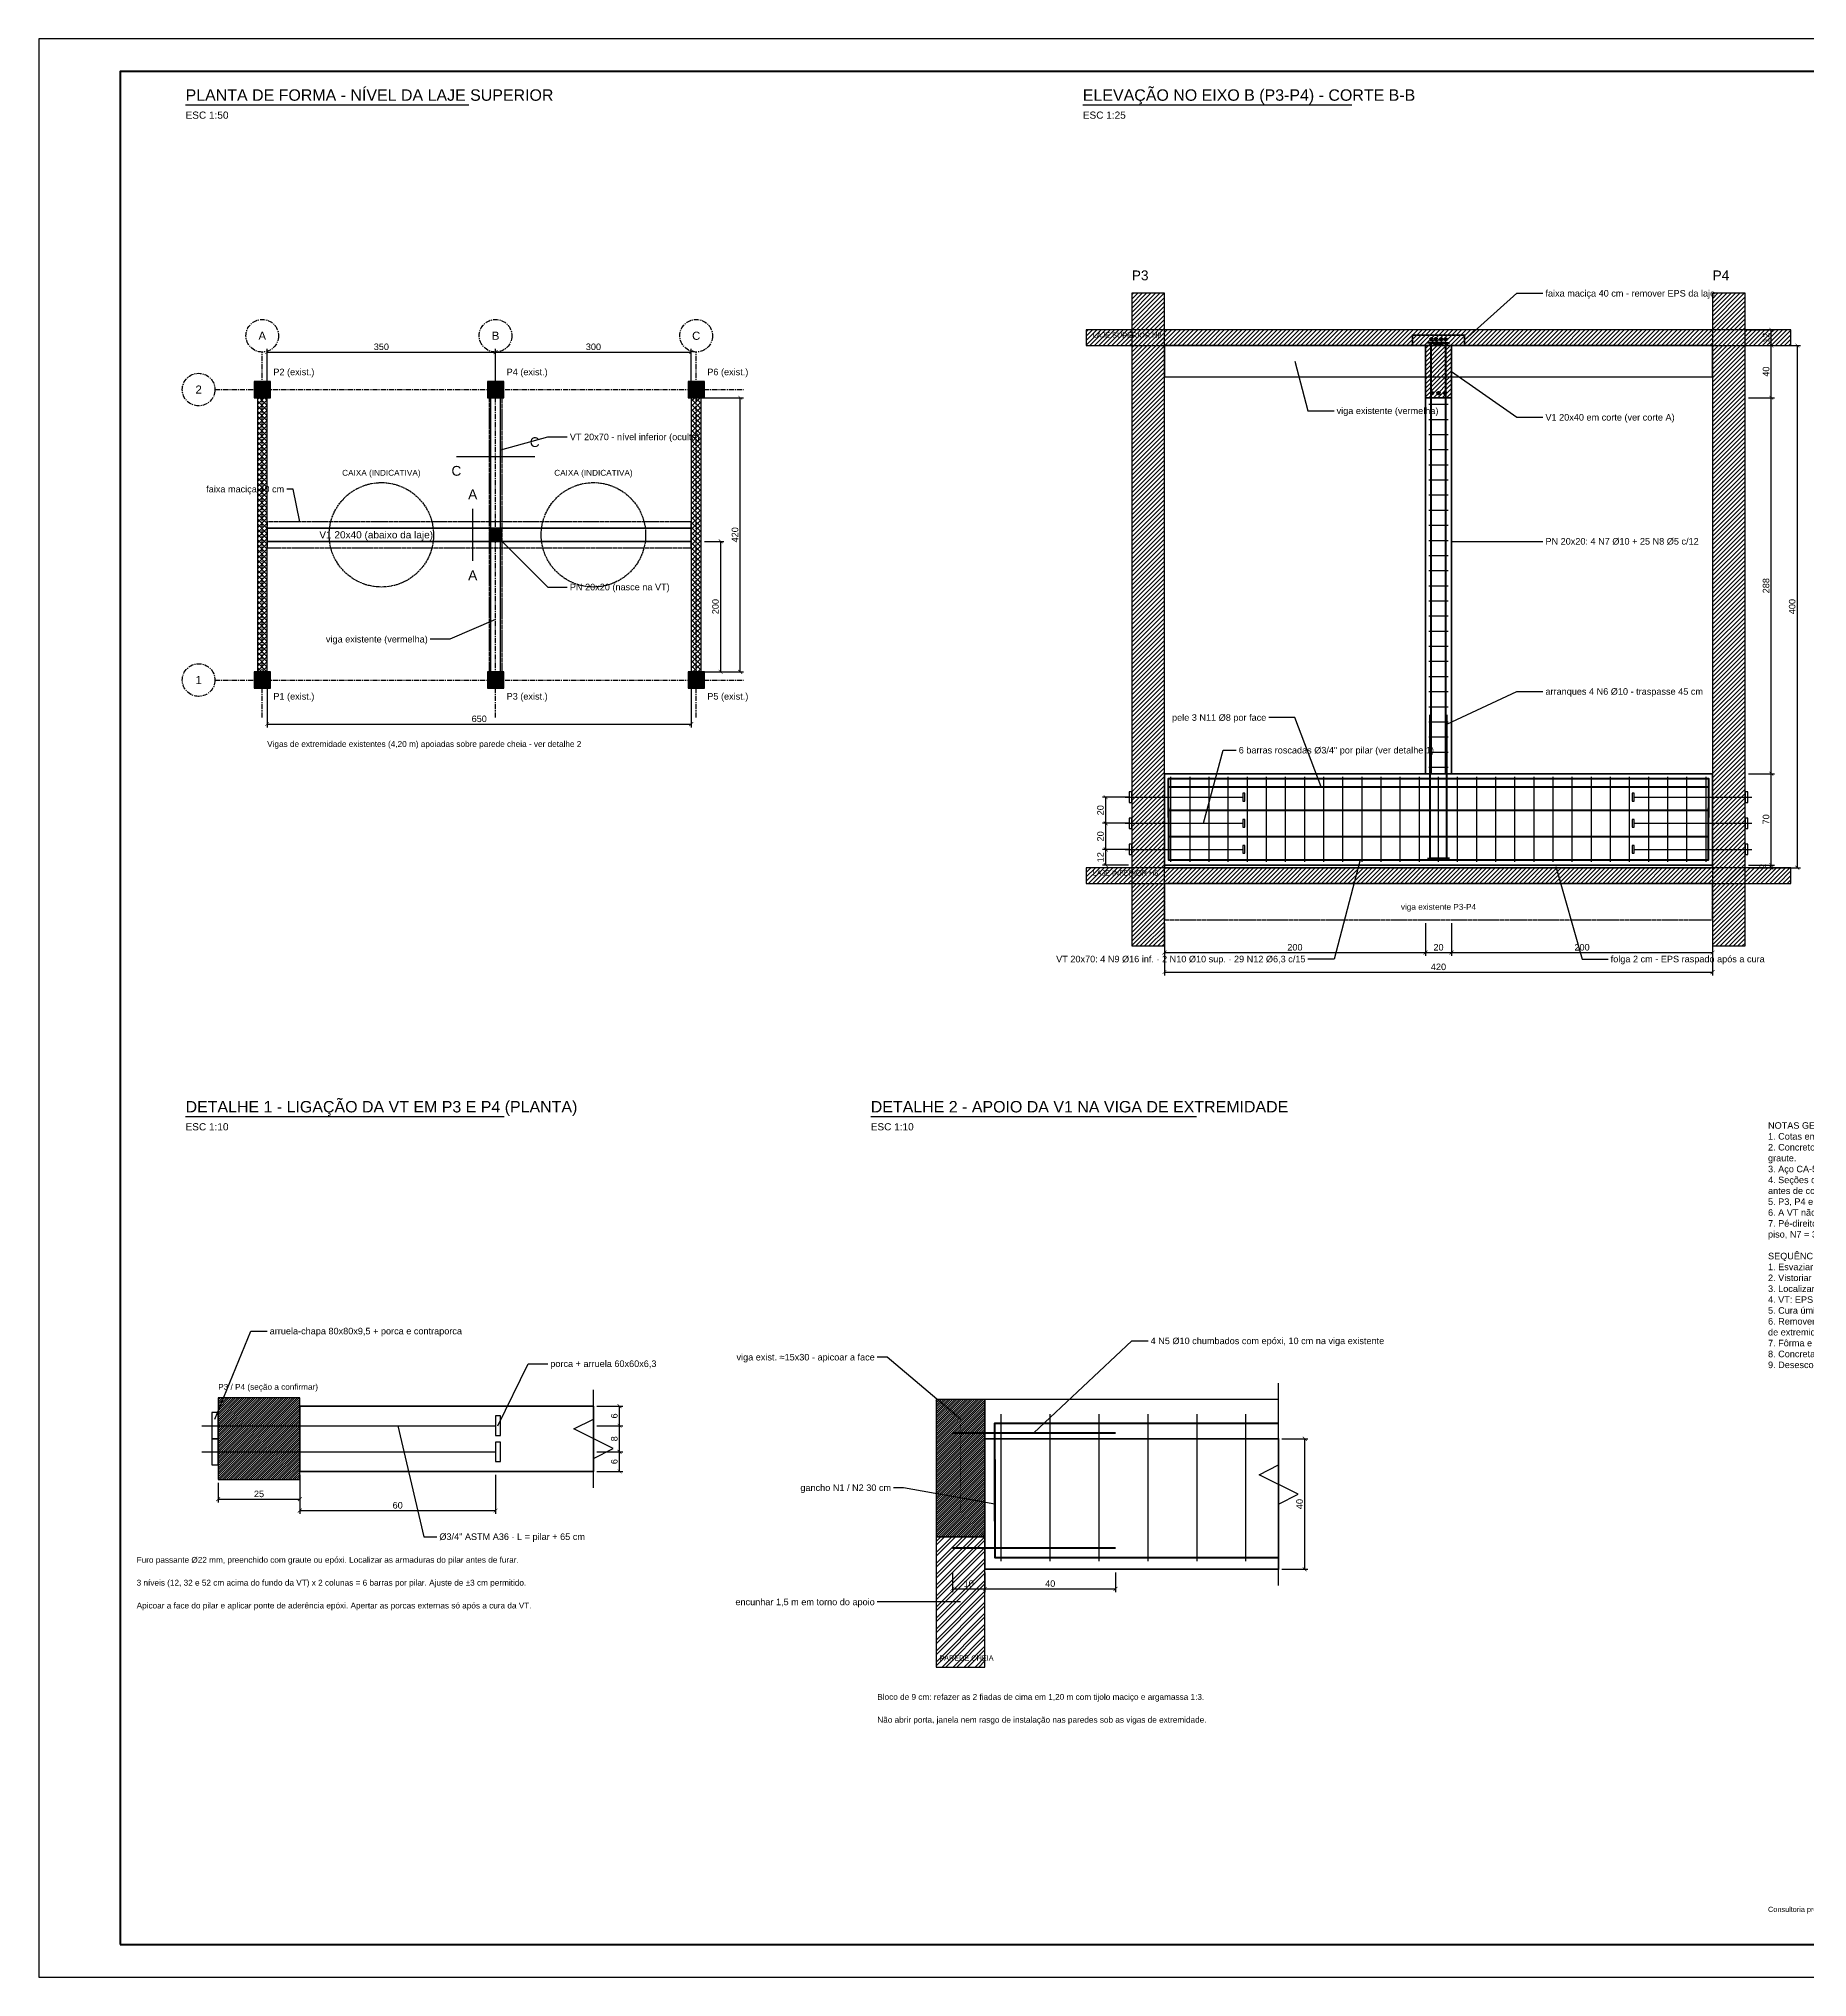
# Model space of a CAD drawing. Header units: millimetres. Extents: x 0 to 1741, y 0 to 594.
# Drawn here: x 0 to 542, y 0 to 594 of the extents above; entities that cross this region are included whole.
import ezdxf
from ezdxf.enums import TextEntityAlignment as Align

# ---------------------------------------------------------------- set-up
doc = ezdxf.new("R2010")
doc.units = ezdxf.units.MM
doc.header["$LTSCALE"] = 0.5
doc.linetypes.add('CENTER', pattern=[5.08, 3.175, -0.635, 0.635, -0.635])
doc.linetypes.add('DASHED', pattern=[1.524, 1.27, -0.254])
for name, color, linetype in [('ALVENARIA', 8, 'Continuous'), ('BARRA_ROSCADA', 5, 'Continuous'), ('CARIMBO', 7, 'Continuous'), ('CORTE', 5, 'Continuous'), ('COTA', 4, 'Continuous'), ('EIXO', 2, 'CENTER'), ('EPS', 30, 'DASHED'), ('ESTRIBO', 6, 'Continuous'), ('EXIST_OCULTO', 8, 'DASHED'), ('EXISTENTE', 8, 'Continuous'), ('HACH_NOVA', 3, 'Continuous'), ('HACHURA', 252, 'Continuous'), ('TEXTO', 7, 'Continuous'), ('TITULO', 7, 'Continuous')]:
    doc.layers.add(name, color=color, linetype=linetype)
for name, color, linetype, lineweight in [('ARMADURA', 1, 'Continuous', 50), ('FORMA_NOVA', 3, 'Continuous', 35), ('MOLDURA', 7, 'Continuous', 70)]:
    doc.layers.add(name, color=color, linetype=linetype, lineweight=lineweight)
doc.styles.add('EST', font='arial.ttf')
doc.dimstyles.new('EST', dxfattribs={"dimtxt": 2, "dimasz": 1.2, "dimexe": 1, "dimexo": 1, "dimgap": 0.6, "dimtad": 1, "dimdec": 0, "dimtxsty": 'EST', "dimblk": 'ARCHTICK', "dimcen": 2.5, "dimclrd": 4, "dimclre": 4, "dimclrt": 7, "dimazin": 3, "dimtfac": 1, "dimtmove": 0, "dimatfit": 3})

# ---------------------------------------------------------------- blocks, each defined once
blk = doc.blocks.new('_ARCHTICK')
at = {"color": 0, "linetype": 'BYBLOCK', "const_width": 0.15}
blk.add_lwpolyline([(-0.5, -0.5), (0.5, 0.5)], dxfattribs=at)

msp = doc.modelspace()

# ---------------------------------------------------------------- hatches: boundary and pattern name
at = {"layer": 'ARMADURA'}
h = msp.add_hatch(color=256, dxfattribs=at)
h.dxf.hatch_style = 1
edge = h.paths.add_edge_path()
edge.add_arc((426.8, 501.92), 0.4, 0, 360)
h = msp.add_hatch(color=256, dxfattribs=at)
h.dxf.hatch_style = 1
edge = h.paths.add_edge_path()
edge.add_arc((428.2, 501.92), 0.4, 0, 360)
h = msp.add_hatch(color=256, dxfattribs=at)
h.dxf.hatch_style = 1
edge = h.paths.add_edge_path()
edge.add_arc((428.2, 500.64), 0.4, 0, 360)
h = msp.add_hatch(color=256, dxfattribs=at)
h.dxf.hatch_style = 1
edge = h.paths.add_edge_path()
edge.add_arc((429.8, 501.92), 0.4, 0, 360)
h = msp.add_hatch(color=256, dxfattribs=at)
h.dxf.hatch_style = 1
edge = h.paths.add_edge_path()
edge.add_arc((429.8, 500.64), 0.4, 0, 360)
h = msp.add_hatch(color=256, dxfattribs=at)
h.dxf.hatch_style = 1
edge = h.paths.add_edge_path()
edge.add_arc((431.2, 501.92), 0.4, 0, 360)
h = msp.add_hatch(color=256, dxfattribs=at)
h.dxf.hatch_style = 1
edge = h.paths.add_edge_path()
edge.add_arc((427, 485.44), 0.4, 0, 360)
h = msp.add_hatch(color=256, dxfattribs=at)
h.dxf.hatch_style = 1
edge = h.paths.add_edge_path()
edge.add_arc((429, 485.44), 0.4, 0, 360)
h = msp.add_hatch(color=256, dxfattribs=at)
h.dxf.hatch_style = 1
edge = h.paths.add_edge_path()
edge.add_arc((431, 485.44), 0.4, 0, 360)
at = {"layer": 'HACH_NOVA'}
h = msp.add_hatch(dxfattribs=at)
h.set_pattern_fill('ANSI31', scale=0.3)
h.paths.add_polyline_path([(425, 484), (433, 484), (433, 500), (425, 500)])
h = msp.add_hatch(color=3, dxfattribs=at)
h.dxf.hatch_style = 1
h.paths.add_polyline_path([(138, 440), (142, 440), (142, 444), (138, 444)])
at = {"layer": 'HACHURA'}
h = msp.add_hatch(dxfattribs=at)
h.set_pattern_fill('ANSI31', scale=0.3)
h.paths.add_polyline_path([(335, 316), (345, 316), (345, 516), (335, 516)])
h = msp.add_hatch(dxfattribs=at)
h.set_pattern_fill('ANSI31', scale=0.3)
h.paths.add_polyline_path([(513, 316), (523, 316), (523, 516), (513, 516)])
h = msp.add_hatch(dxfattribs=at)
h.set_pattern_fill('ANSI31', scale=0.3)
h.paths.add_polyline_path([(321, 500), (537, 500), (537, 504.8), (321, 504.8)])
h = msp.add_hatch(color=8, dxfattribs=at)
h.dxf.hatch_style = 1
h.paths.add_polyline_path([(66, 484), (71, 484), (71, 489), (66, 489)])
h = msp.add_hatch(color=8, dxfattribs=at)
h.dxf.hatch_style = 1
h.paths.add_polyline_path([(137.5, 484), (142.5, 484), (142.5, 489), (137.5, 489)])
h = msp.add_hatch(color=8, dxfattribs=at)
h.dxf.hatch_style = 1
h.paths.add_polyline_path([(199, 484), (204, 484), (204, 489), (199, 489)])
h = msp.add_hatch(dxfattribs=at)
h.set_pattern_fill('ANSI37', scale=0.35)
h.paths.add_polyline_path([(67, 400), (70, 400), (70, 484), (67, 484)])
h = msp.add_hatch(dxfattribs=at)
h.set_pattern_fill('ANSI37', scale=0.35)
h.paths.add_polyline_path([(200, 400), (203, 400), (203, 484), (200, 484)])
h = msp.add_hatch(color=8, dxfattribs=at)
h.dxf.hatch_style = 1
h.paths.add_polyline_path([(66, 395), (71, 395), (71, 400), (66, 400)])
h = msp.add_hatch(color=8, dxfattribs=at)
h.dxf.hatch_style = 1
h.paths.add_polyline_path([(137.5, 395), (142.5, 395), (142.5, 400), (137.5, 400)])
h = msp.add_hatch(color=8, dxfattribs=at)
h.dxf.hatch_style = 1
h.paths.add_polyline_path([(199, 395), (204, 395), (204, 400), (199, 400)])
h = msp.add_hatch(dxfattribs=at)
h.set_pattern_fill('ANSI31', scale=0.3)
h.paths.add_polyline_path([(321, 335.2), (537, 335.2), (537, 340), (321, 340)])
h = msp.add_hatch(dxfattribs=at)
h.set_pattern_fill('ANSI31', scale=0.15)
h.paths.add_polyline_path([(55, 152.5), (80, 152.5), (80, 177.5), (55, 177.5)])
h = msp.add_hatch(dxfattribs=at)
h.set_pattern_fill('ANSI31', scale=0.15)
h.paths.add_polyline_path([(275, 135), (290, 135), (290, 177), (275, 177)])
h = msp.add_hatch(dxfattribs=at)
h.set_pattern_fill('ANSI32', scale=0.25)
h.paths.add_polyline_path([(275, 95), (290, 95), (290, 135), (275, 135)])

# ---------------------------------------------------------------- linework, layer by layer
at = {"layer": 'ALVENARIA'}
msp.add_lwpolyline([(275, 95), (290, 95), (290, 135), (275, 135)], close=True, dxfattribs=at)
at = {"layer": 'ARMADURA'}
for points in [[(431.2, 368.8), (431.2, 500.8), (425.6, 500.8)], [(426.8, 368.8), (426.8, 500.8), (432.4, 500.8)], [(425.6, 342.8), (431.6, 342.8), (431.6, 386.8)], [(432.4, 342.8), (426.4, 342.8), (426.4, 386.8)], [(346.2, 355.36), (346.2, 367.36), (511.8, 367.36), (511.8, 355.36)], [(346.2, 364.8), (511.8, 364.8)], [(346.2, 358.36), (346.2, 342.36), (511.8, 342.36), (511.8, 358.36)], [(346.2, 357.6), (511.8, 357.6)], [(346.2, 349.6), (511.8, 349.6)], [(280, 166.8), (330, 166.8)], [(293, 139.8), (293, 169.8), (380, 169.8)], [(293, 158.6), (293, 128.6), (380, 128.6)], [(280, 131.6), (330, 131.6)]]:
    msp.add_lwpolyline(points, dxfattribs=at)
for centre in [(426.8, 501.92), (428.2, 501.92), (428.2, 500.64), (429.8, 501.92), (429.8, 500.64), (431.2, 501.92), (427, 485.44), (429, 485.44), (431, 485.44)]:
    msp.add_circle(centre, 0.4, dxfattribs=at)
at = {"layer": 'BARRA_ROSCADA'}
for points in [[(334.2, 360), (335, 360), (335, 363.2), (334.2, 363.2)], [(369, 360.4), (369.6, 360.4), (369.6, 362.8), (369, 362.8)], [(488.4, 360.4), (489, 360.4), (489, 362.8), (488.4, 362.8)], [(523, 360), (523.8, 360), (523.8, 363.2), (523, 363.2)], [(334.2, 352), (335, 352), (335, 355.2), (334.2, 355.2)], [(369, 352.4), (369.6, 352.4), (369.6, 354.8), (369, 354.8)], [(488.4, 352.4), (489, 352.4), (489, 354.8), (488.4, 354.8)], [(523, 352), (523.8, 352), (523.8, 355.2), (523, 355.2)], [(334.2, 344), (335, 344), (335, 347.2), (334.2, 347.2)], [(369, 344.4), (369.6, 344.4), (369.6, 346.8), (369, 346.8)], [(488.4, 344.4), (489, 344.4), (489, 346.8), (488.4, 346.8)], [(523, 344), (523.8, 344), (523.8, 347.2), (523, 347.2)], [(53, 165), (55, 165), (55, 173), (53, 173)], [(140, 166), (141.5, 166), (141.5, 172), (140, 172)], [(53, 157), (55, 157), (55, 165), (53, 165)], [(140, 158), (141.5, 158), (141.5, 164), (140, 164)]]:
    msp.add_lwpolyline(points, close=True, dxfattribs=at)
for points in [[(333, 361.6), (369, 361.6)], [(489, 361.6), (525, 361.6)], [(333, 353.6), (369, 353.6)], [(489, 353.6), (525, 353.6)], [(333, 345.6), (369, 345.6)], [(489, 345.6), (525, 345.6)], [(50, 169), (140, 169)], [(50, 161), (140, 161)]]:
    msp.add_lwpolyline(points, dxfattribs=at)
at = {"layer": 'CARIMBO'}
msp.add_lwpolyline([(0, 0), (841, 0), (841, 594), (0, 594)], close=True, dxfattribs=at)
at = {"layer": 'CORTE'}
for points in [[(128, 466), (152, 466)], [(133, 434), (133, 450)]]:
    msp.add_lwpolyline(points, dxfattribs=at)
at = {"layer": 'EIXO'}
for points in [[(68.5, 386), (68.5, 498)], [(140, 386), (140, 498)], [(201.5, 386), (201.5, 498)], [(54, 486.5), (216, 486.5)], [(54, 397.5), (216, 397.5)]]:
    msp.add_lwpolyline(points, dxfattribs=at)
for centre in [(68.5, 503), (140, 503), (201.5, 503), (49, 486.5), (49, 397.5)]:
    msp.add_circle(centre, 5, dxfattribs=at)
at = {"layer": 'EPS'}
for points in [[(70, 438), (200, 438), (200, 446), (70, 446)], [(345, 340), (513, 340), (513, 340.8), (345, 340.8)]]:
    msp.add_lwpolyline(points, close=True, dxfattribs=at)
at = {"layer": 'ESTRIBO'}
for points in [[(426, 482), (432, 482)], [(426, 477.37), (432, 477.37)], [(426, 472.73), (432, 472.73)], [(426, 468.1), (432, 468.1)], [(426, 463.47), (432, 463.47)], [(426, 458.83), (432, 458.83)], [(426, 454.2), (432, 454.2)], [(426, 449.57), (432, 449.57)], [(426, 444.93), (432, 444.93)], [(426, 440.3), (432, 440.3)], [(426, 435.67), (432, 435.67)], [(426, 431.03), (432, 431.03)], [(426, 426.4), (432, 426.4)], [(426, 421.77), (432, 421.77)], [(426, 417.13), (432, 417.13)], [(426, 412.5), (432, 412.5)], [(426, 407.87), (432, 407.87)], [(426, 403.23), (432, 403.23)], [(426, 398.6), (432, 398.6)], [(426, 393.97), (432, 393.97)], [(426, 389.33), (432, 389.33)], [(426, 384.7), (432, 384.7)], [(426, 380.07), (432, 380.07)], [(426, 375.43), (432, 375.43)], [(426, 370.8), (432, 370.8)], [(347, 341.8), (347, 367.8)], [(352.86, 341.8), (352.86, 367.8)], [(358.71, 341.8), (358.71, 367.8)], [(364.57, 341.8), (364.57, 367.8)], [(370.43, 341.8), (370.43, 367.8)], [(376.29, 341.8), (376.29, 367.8)], [(382.14, 341.8), (382.14, 367.8)], [(388, 341.8), (388, 367.8)], [(393.86, 341.8), (393.86, 367.8)], [(399.71, 341.8), (399.71, 367.8)], [(405.57, 341.8), (405.57, 367.8)], [(411.43, 341.8), (411.43, 367.8)], [(417.29, 341.8), (417.29, 367.8)], [(423.14, 341.8), (423.14, 367.8)], [(429, 341.8), (429, 367.8)], [(434.86, 341.8), (434.86, 367.8)], [(440.71, 341.8), (440.71, 367.8)], [(446.57, 341.8), (446.57, 367.8)], [(452.43, 341.8), (452.43, 367.8)], [(458.29, 341.8), (458.29, 367.8)], [(464.14, 341.8), (464.14, 367.8)], [(470, 341.8), (470, 367.8)], [(475.86, 341.8), (475.86, 367.8)], [(481.71, 341.8), (481.71, 367.8)], [(487.57, 341.8), (487.57, 367.8)], [(493.43, 341.8), (493.43, 367.8)], [(499.29, 341.8), (499.29, 367.8)], [(505.14, 341.8), (505.14, 367.8)], [(511, 341.8), (511, 367.8)], [(295, 127.5), (295, 172.5)], [(310, 127.5), (310, 172.5)], [(325, 127.5), (325, 172.5)], [(340, 127.5), (340, 172.5)], [(355, 127.5), (355, 172.5)], [(370, 127.5), (370, 172.5)]]:
    msp.add_lwpolyline(points, dxfattribs=at)
at = {"layer": 'EXIST_OCULTO'}
for points in [[(138, 400), (142, 400), (142, 484), (138, 484)], [(345, 324), (513, 324), (513, 335.2), (345, 335.2)]]:
    msp.add_lwpolyline(points, close=True, dxfattribs=at)
for centre in [(105, 442), (170, 442)]:
    msp.add_circle(centre, 16, dxfattribs=at)
at = {"layer": 'EXISTENTE'}
for points in [[(335, 316), (345, 316), (345, 516), (335, 516)], [(513, 316), (523, 316), (523, 516), (513, 516)], [(321, 500), (537, 500), (537, 504.8), (321, 504.8)], [(345, 490.4), (513, 490.4), (513, 500), (345, 500)], [(66, 484), (71, 484), (71, 489), (66, 489)], [(137.5, 484), (142.5, 484), (142.5, 489), (137.5, 489)], [(199, 484), (204, 484), (204, 489), (199, 489)], [(67, 400), (70, 400), (70, 484), (67, 484)], [(138.5, 400), (141.5, 400), (141.5, 484), (138.5, 484)], [(200, 400), (203, 400), (203, 484), (200, 484)], [(66, 395), (71, 395), (71, 400), (66, 400)], [(137.5, 395), (142.5, 395), (142.5, 400), (137.5, 400)], [(199, 395), (204, 395), (204, 400), (199, 400)], [(321, 335.2), (537, 335.2), (537, 340), (321, 340)], [(55, 152.5), (80, 152.5), (80, 177.5), (55, 177.5)], [(275, 135), (290, 135), (290, 177), (275, 177)], [(290, 165), (380, 165), (380, 177), (290, 177)]]:
    msp.add_lwpolyline(points, close=True, dxfattribs=at)
for points in [[(170, 150), (170, 159), (176, 162), (164, 168), (170, 171), (170, 180)], [(380, 120), (380, 145), (386, 148), (374, 154), (380, 157), (380, 182)]]:
    msp.add_lwpolyline(points, dxfattribs=at)
at = {"layer": 'FORMA_NOVA'}
for points in [[(421, 500), (437, 500), (437, 503.2), (421, 503.2)], [(425, 484), (433, 484), (433, 500), (425, 500)], [(425, 368.8), (433, 368.8), (433, 484), (425, 484)], [(70, 440), (200, 440), (200, 444), (70, 444)], [(345, 340.8), (513, 340.8), (513, 368.8), (345, 368.8)], [(80, 155), (170, 155), (170, 175), (80, 175)], [(290, 125), (380, 125), (380, 165), (290, 165)]]:
    msp.add_lwpolyline(points, close=True, dxfattribs=at)
at = {"layer": 'MOLDURA'}
msp.add_lwpolyline([(25, 10), (831, 10), (831, 584), (25, 584)], close=True, dxfattribs=at)
at = {"layer": 'TEXTO'}
for points in [[(437, 501.6), (453, 516), (461, 516)], [(385, 495.2), (389, 480), (397, 480)], [(433, 492), (453, 478), (461, 478)], [(141.6, 468), (156, 472), (162, 472)], [(80, 446), (78, 456), (76, 456)], [(140, 442), (156, 426), (162, 426)], [(433, 440), (453, 440), (461, 440)], [(140, 416), (126, 410), (120, 410)], [(431.6, 384), (453, 394), (461, 394)], [(393, 364.8), (385, 386), (377, 386)], [(357, 353.6), (363, 376), (367, 376)], [(405, 342.36), (397, 312), (389, 312)], [(465, 340.4), (473, 312), (481, 312)], [(54, 171), (65, 198), (70, 198)], [(305, 166.8), (335, 195), (340, 195)], [(140.7, 169), (150, 188), (156, 188)], [(282.5, 171), (260, 190), (257, 190)], [(110, 169), (118, 135), (122, 135)], [(293, 145), (265, 150), (262, 150)], [(282.5, 115), (260, 115), (257, 115)]]:
    msp.add_lwpolyline(points, dxfattribs=at)
at = {"layer": 'TITULO'}
for p, q in [((45, 573.8), (131.8, 573.8)), ((320, 573.8), (402.46, 573.8)), ((45, 263.8), (142.65, 263.8)), ((255, 263.8), (354.82, 263.8))]:
    msp.add_line(p, q, dxfattribs=at)

# ---------------------------------------------------------------- texts
at = {"layer": 'CORTE', "style": 'EST'}
for s, p in [('C', (152, 470.4)), ('C', (128, 461.6)), ('A', (133, 454.4)), ('A', (133, 429.6))]:
    msp.add_text(s, height=3, dxfattribs=at).set_placement(p, align=Align.MIDDLE_CENTER)
at = {"layer": 'TEXTO', "style": 'EST'}
for s, height, p in [('ESC 1:50', 2.2, (45, 569.5)), ('ESC 1:25', 2.2, (320, 569.5)), ('P3', 3, (335, 520)), ('P4', 3, (513, 520)), ('LAJE SUPERIOR H8', 1.6, (323, 502.4)), ('P2 (exist.)', 2, (71.9, 490.9)), ('P4 (exist.)', 2, (143.4, 490.9)), ('P6 (exist.)', 2, (204.9, 490.9)), ('P1 (exist.)', 2, (71.9, 391.5)), ('P3 (exist.)', 2, (143.4, 391.5)), ('P5 (exist.)', 2, (204.9, 391.5)), ('Vigas de extremidade existentes (4,20 m) apoiadas sobre parede cheia - ver detalhe 2', 1.8, (70, 377)), ('LAJE INFERIOR H8', 1.6, (323, 337.6)), ('ESC 1:10', 2.2, (45, 259.5)), ('ESC 1:10', 2.2, (255, 259.5)), ('P3 / P4 (seção a confirmar)', 1.8, (55, 180)), ('Furo passante Ø22 mm, preenchido com graute ou epóxi. Localizar as armaduras do pilar antes de furar.', 1.8, (30, 127)), ('3 níveis (12, 32 e 52 cm acima do fundo da VT) x 2 colunas = 6 barras por pilar. Ajuste de ±3 cm permitido.', 1.8, (30, 120)), ('Apicoar a face do pilar e aplicar ponte de aderência epóxi. Apertar as porcas externas só após a cura da VT.', 1.8, (30, 113)), ('PAREDE CHEIA', 1.6, (276, 97)), ('Bloco de 9 cm: refazer as 2 fiadas de cima em 1,20 m com tijolo maciço e argamassa 1:3.', 1.8, (257, 85)), ('Não abrir porta, janela nem rasgo de instalação nas paredes sob as vigas de extremidade.', 1.8, (257, 78)), ('Consultoria preliminar: não substitui projeto executivo verificado, laudo nem ART/RRT do responsável técnico.', 1.6, (530, 20))]:
    msp.add_text(s, height=height, dxfattribs=at).set_placement(p)
for s, height, p in [(' faixa maciça 40 cm - remover EPS da laje', 2, (461, 516)), (' viga existente (vermelha)', 2, (397, 480)), (' V1 20x40 em corte (ver corte A)', 2, (461, 478)), (' VT 20x70 - nível inferior (oculta)', 2, (162, 472)), ('V1 20x40 (abaixo da laje)', 2.2, (86, 442)), (' PN 20x20: 4 N7 Ø10 + 25 N8 Ø5 c/12', 2, (461, 440)), (' PN 20x20 (nasce na VT)', 2, (162, 426)), (' arranques 4 N6 Ø10 - traspasse 45 cm', 2, (461, 394)), (' 6 barras roscadas Ø3/4" por pilar (ver detalhe 1)', 2, (367, 376)), (' folga 2 cm - EPS raspado após a cura', 2, (481, 312)), (' arruela-chapa 80x80x9,5 + porca e contraporca', 2, (70, 198)), (' 4 N5 Ø10 chumbados com epóxi, 10 cm na viga existente', 2, (340, 195)), (' porca + arruela 60x60x6,3', 2, (156, 188)), (' Ø3/4" ASTM A36 · L = pilar + 65 cm', 2, (122, 135))]:
    msp.add_text(s, height=height, dxfattribs=at).set_placement(p, align=Align.MIDDLE_LEFT)
for s, height, p in [('A', 2.5, (68.5, 503)), ('B', 2.5, (140, 503)), ('C', 2.5, (201.5, 503)), ('2', 2.5, (49, 486.5)), ('CAIXA (INDICATIVA)', 1.8, (105, 461)), ('CAIXA (INDICATIVA)', 1.8, (170, 461)), ('1', 2.5, (49, 397.5)), ('viga existente P3-P4', 1.8, (429, 328))]:
    msp.add_text(s, height=height, dxfattribs=at).set_placement(p, align=Align.MIDDLE_CENTER)
for s, p in [('faixa maciça 40 cm ', (76, 456)), ('viga existente (vermelha) ', (120, 410)), ('pele 3 N11 Ø8 por face ', (377, 386)), ('VT 20x70: 4 N9 Ø16 inf. · 2 N10 Ø10 sup. · 29 N12 Ø6,3 c/15 ', (389, 312)), ('viga exist. ≈15x30 - apicoar a face ', (257, 190)), ('gancho N1 / N2 30 cm ', (262, 150)), ('encunhar 1,5 m em torno do apoio ', (257, 115))]:
    msp.add_text(s, height=2, dxfattribs=at).set_placement(p, align=Align.MIDDLE_RIGHT)
at = {"layer": 'TEXTO', "insert": (530, 262), "char_height": 2, "width": 120, "attachment_point": 1, "style": 'EST'}
msp.add_mtext('NOTAS GERAIS\\P1. Cotas em centímetros, exceto onde indicado. Níveis em metros.\\P2. Concreto C25 (fck = 25 MPa), brita 0, slump 18-20 cm. PN e V1 podem ser concretados com graute.\\P3. Aço CA-50; Ø5 CA-60. Cobrimento 2,5 cm em todos os elementos novos.\\P4. Seções de P3/P4 e das vigas de extremidade adotadas (25x25 e 15x30). Confirmar na obra antes de cortar as barras roscadas e os chumbadores.\\P5. P3, P4 e suas fundações recebem +65 kN (característico) cada: verificar antes da execução.\\P6. A VT não pode encostar na laje inferior: folga livre de 2 cm em toda a extensão.\\P7. Pé-direito adotado: 4,00 m do topo da laje inferior ao fundo da laje superior. Se for de piso a piso, N7 = 343 cm e 24 N8.\\P\\PSEQUÊNCIA DE EXECUÇÃO\\P1. Esvaziar as caixas e escorar a laje superior na região da V1.\\P2. Vistoriar e encunhar as paredes sob as vigas de extremidade.\\P3. Localizar armaduras de P3/P4, furar Ø22 (6 por pilar) e apicoar.\\P4. VT: EPS 2 cm, fôrma, armadura, roscadas e arranques N6. Concretar.\\P5. Cura úmida 7 dias; aos 14 dias apertar porcas, grautear furos e raspar o EPS.\\P6. Remover o EPS da laje na faixa de 40 cm; furar a viga vermelha (4 Ø16, 2 alturas) e as vigas de extremidade (N5).\\P7. Fôrma e armadura de PN e V1; ponte de aderência nas faces velhas.\\P8. Concretar PN + V1 + faixa por furos Ø100 na capa a cada ~1 m.\\P9. Desescorar com 21 dias ou mais. Encher as caixas aos poucos.', dxfattribs=at)
at = {"layer": 'TITULO', "style": 'EST'}
for s, p in [('PLANTA DE FORMA - NÍVEL DA LAJE SUPERIOR', (45, 575)), ('ELEVAÇÃO NO EIXO B (P3-P4) - CORTE B-B', (320, 575)), ('DETALHE 1 - LIGAÇÃO DA VT EM P3 E P4 (PLANTA)', (45, 265)), ('DETALHE 2 - APOIO DA V1 NA VIGA DE EXTREMIDADE', (255, 265))]:
    msp.add_text(s, height=3.5, dxfattribs=at).set_placement(p)

# ---------------------------------------------------------------- dimensions: what is measured, and where the dimension line sits
at = {"layer": 'COTA'}
for base, p1, p2, override in [((531, 500), (523, 500), (523, 504.8), {"dimlfac": 2.5}), ((531, 484), (523, 484), (523, 500), {"dimlfac": 2.5}), ((539, 340), (523, 340), (523, 500), {"dimlfac": 2.5}), ((215, 400), (203, 400), (203, 484), {"dimlfac": 5}), ((531, 368.8), (523, 368.8), (523, 484), {"dimlfac": 2.5}), ((209, 400), (203, 400), (203, 440), {"dimlfac": 5}), ((531, 340.8), (523, 340.8), (523, 368.8), {"dimlfac": 2.5}), ((327, 353.6), (335, 353.6), (335, 361.6), {"dimlfac": 2.5}), ((327, 345.6), (335, 345.6), (335, 353.6), {"dimlfac": 2.5}), ((327, 340.8), (335, 340.8), (335, 345.6), {"dimlfac": 2.5}), ((531, 340), (523, 340), (523, 340.8), {"dimlfac": 2.5}), ((178, 169), (170, 169), (170, 175), {"dimlfac": 1}), ((178, 161), (170, 161), (170, 169), {"dimlfac": 1}), ((178, 155), (170, 155), (170, 161), {"dimlfac": 1}), ((388, 125), (380, 125), (380, 165), {"dimlfac": 1})]:
    msp.add_linear_dim(base=base, p1=p1, p2=p2, angle=90, dimstyle='EST', override=override, dxfattribs=at).render()
for base, p1, p2, override in [((70, 498), (70, 484), (140, 484), {"dimlfac": 5}), ((140, 498), (140, 484), (200, 484), {"dimlfac": 5}), ((70, 384), (70, 400), (200, 400), {"dimlfac": 5}), ((345, 314), (345, 324), (425, 324), {"dimlfac": 2.5}), ((345, 308), (345, 324), (513, 324), {"dimlfac": 2.5}), ((425, 314), (425, 324), (433, 324), {"dimlfac": 2.5}), ((433, 314), (433, 324), (513, 324), {"dimlfac": 2.5}), ((80, 143), (80, 155), (140, 155), {"dimlfac": 1}), ((55, 146.5), (55, 152.5), (80, 152.5), {"dimlfac": 1}), ((280, 119), (280, 125), (290, 125), {"dimlfac": 1}), ((290, 119), (290, 125), (330, 125), {"dimlfac": 1})]:
    msp.add_linear_dim(base=base, p1=p1, p2=p2, dimstyle='EST', override=override, dxfattribs=at).render()

doc.saveas('drawing.dxf')
